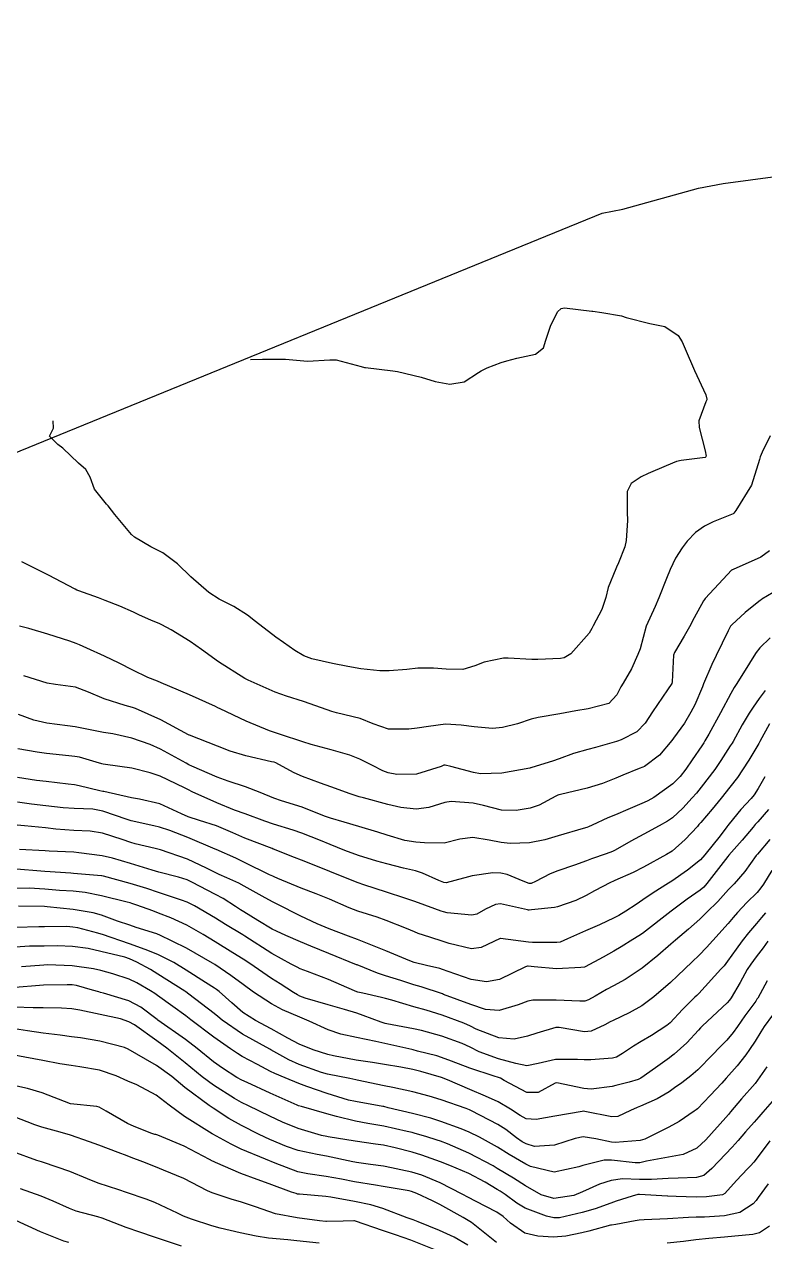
# Model space of a CAD drawing. Header units: metres. Extents: x 307586 to 320046, y 7427249 to 7434250.
# Drawn here: x 310680.1 to 310732.1, y 7432846.5 to 7432932 of the extents above; entities that cross this region are included whole.
import ezdxf

# ---------------------------------------------------------------- set-up
doc = ezdxf.new("R2010")
doc.units = ezdxf.units.M
doc.header["$MEASUREMENT"] = 0
for name, color, linetype in [('Area', 45, 'Continuous'), ('Curvas de Nivel 1m', 11, 'Continuous'), ('Curvas de Nivel 5m', 15, 'Continuous')]:
    doc.layers.add(name, color=color, linetype=linetype)

msp = doc.modelspace()

# ---------------------------------------------------------------- linework, layer by layer
at = {"layer": 'Area'}
msp.add_polyline3d([(310615.027, 7432891.124, 758.716), (310620.851, 7432892.011, 762.702), (310623.611, 7432892.41, 749.574), (310624.72, 7432892.422, 757.012), (310631.653, 7432894.158, 751.97), (310647.906, 7432896.894, 762.782), (310654.618, 7432897.792, 769.393), (310658.214, 7432898.176, 764.782), (310663.697, 7432899.391, 765.361), (310678.149, 7432901.364, 766.468), (310720.698, 7432918.737, 766.917), (310722.156, 7432919.01, 766.909), (310727.455, 7432920.489, 766.589), (310729.186, 7432920.8, 771.752), (310734.949, 7432921.579, 771.852), (310743.76, 7432922.962, 765.834), (310749.975, 7432923.299, 771.635), (310753.399, 7432923.642, 763.393), (310765.082, 7432925.493, 760.431), (310773.074, 7432927.232, 767.071), (310780.336, 7432928.219, 766.554), (310792.403, 7432929.229, 750.654), (310812.192, 7432931.98, 739.622)], dxfattribs=at)
at = {"layer": 'Curvas de Nivel 1m', "flags": 128}
for points, elevation in [([(310696.013, 7432908.46), (310696.856, 7432908.469), (310698.467, 7432908.483), (310700.016, 7432908.347), (310701.582, 7432908.429), (310702.017, 7432908.42), (310703.775, 7432907.972), (310704.012, 7432907.902), (310704.096, 7432907.885), (310706.009, 7432907.659), (310706.342, 7432907.602), (310708.002, 7432907.209), (310708.987, 7432906.916), (310709.995, 7432906.712), (310711.001, 7432906.877), (310712.008, 7432907.532), (310712.212, 7432907.666), (310712.633, 7432907.864), (310713.621, 7432908.25), (310714.018, 7432908.371), (310714.722, 7432908.541), (310716.023, 7432908.832), (310716.574, 7432909.268), (310716.754, 7432909.813), (310717.065, 7432910.787), (310717.565, 7432911.805), (310717.822, 7432912.036), (310718.057, 7432912.078), (310719.972, 7432911.853), (310720.054, 7432911.843), (310720.677, 7432911.764), (310722.051, 7432911.514), (310722.383, 7432911.413), (310724.045, 7432910.986), (310725.105, 7432910.776), (310726.037, 7432910.136), (310726.315, 7432909.697), (310726.521, 7432909.202), (310727.178, 7432907.688), (310727.987, 7432905.964), (310728.058, 7432905.679), (310728.043, 7432905.618), (310727.981, 7432905.489), (310727.497, 7432904.156), (310727.515, 7432903.684), (310727.938, 7432902.041), (310728.002, 7432901.679), (310727.989, 7432901.623), (310727.932, 7432901.577), (310726.252, 7432901.374), (310725.929, 7432901.291), (310725.203, 7432900.989), (310723.92, 7432900.456), (310723.438, 7432900.215), (310722.736, 7432899.742), (310722.455, 7432899.197), (310722.455, 7432897.744), (310722.478, 7432897.15), (310722.395, 7432895.745), (310722.292, 7432895.313), (310721.847, 7432894.182), (310721.719, 7432893.877), (310721.668, 7432893.752), (310721.134, 7432892.446), (310720.949, 7432891.759), (310720.67, 7432890.895), (310720.072, 7432889.767), (310719.976, 7432889.583), (310719.788, 7432889.234), (310718.491, 7432887.789), (310718.043, 7432887.522), (310717.768, 7432887.465), (310716.194, 7432887.388), (310715.766, 7432887.391), (310714.112, 7432887.501), (310713.767, 7432887.489), (310712.421, 7432887.205), (310711.759, 7432886.949), (310710.929, 7432886.705), (310709.755, 7432886.708), (310708.861, 7432886.799), (310707.756, 7432886.778), (310706.986, 7432886.696), (310705.753, 7432886.597), (310705.101, 7432886.602), (310703.754, 7432886.74), (310702.84, 7432886.896), (310701.76, 7432887.109), (310700.328, 7432887.441), (310699.767, 7432887.643), (310699.115, 7432888.02), (310698.333, 7432888.587), (310697.782, 7432888.972), (310696.351, 7432890.054), (310695.797, 7432890.501), (310694.841, 7432891.112), (310693.808, 7432891.631), (310693.081, 7432892.097), (310691.829, 7432893.189), (310690.881, 7432894.12), (310689.85, 7432894.882), (310689.006, 7432895.295), (310687.861, 7432895.982), (310687.667, 7432896.162), (310686.493, 7432897.565), (310686.015, 7432898.179), (310685.894, 7432898.309), (310685.062, 7432899.351), (310684.755, 7432900.197), (310684.453, 7432900.736), (310683.923, 7432901.184), (310682.841, 7432902.221), (310682.484, 7432902.497), (310681.897, 7432903.072), (310682.169, 7432903.631), (310682.163, 7432904.14)], 767), ([(310732.497, 7432903.086), (310731.946, 7432901.955), (310731.806, 7432901.632), (310731.75, 7432901.443), (310731.197, 7432899.641), (310730.097, 7432897.859), (310729.941, 7432897.659), (310729.918, 7432897.634), (310729.892, 7432897.619), (310728.507, 7432897.05), (310727.879, 7432896.746), (310727.249, 7432896.31), (310726.679, 7432895.692), (310726.311, 7432895.243), (310725.851, 7432894.52), (310725.471, 7432893.706), (310725.219, 7432893.091), (310724.674, 7432891.717), (310724.421, 7432891.114), (310723.793, 7432889.73), (310723.36, 7432888.152), (310723.211, 7432887.736), (310722.754, 7432886.744), (310722.174, 7432885.746), (310722.013, 7432885.474), (310721.735, 7432884.91), (310721.169, 7432884.315), (310719.725, 7432883.931), (310718.852, 7432883.783), (310717.721, 7432883.589), (310716.207, 7432883.326), (310715.717, 7432883.197), (310714.767, 7432882.888), (310713.711, 7432882.62), (310713.004, 7432882.563), (310711.711, 7432882.67), (310710.797, 7432882.794), (310709.713, 7432882.849), (310708.504, 7432882.701), (310707.709, 7432882.571), (310707.136, 7432882.498), (310705.709, 7432882.516), (310704.633, 7432882.877), (310703.716, 7432883.247), (310702.059, 7432883.647), (310701.719, 7432883.745), (310701, 7432883.997), (310699.727, 7432884.448), (310698.532, 7432884.829), (310697.734, 7432885.111), (310695.851, 7432885.95), (310695.742, 7432886), (310695.701, 7432886.019), (310695.611, 7432886.062), (310693.76, 7432887.233), (310692.571, 7432888.102), (310691.778, 7432888.651), (310690.44, 7432889.47), (310689.79, 7432889.839), (310689.59, 7432889.932), (310689.062, 7432890.141), (310688.172, 7432890.53), (310687.799, 7432890.72), (310686.838, 7432891.134), (310685.806, 7432891.533), (310685.336, 7432891.715), (310683.964, 7432892.208), (310683.814, 7432892.272), (310683.689, 7432892.337), (310681.829, 7432893.322), (310679.959, 7432894.249)], 766), ([(310733.115, 7432892.332), (310731.922, 7432891.629), (310731.86, 7432891.592), (310731.822, 7432891.561), (310730.75, 7432890.699), (310729.796, 7432889.832), (310729.709, 7432889.736), (310729.661, 7432889.652), (310729.55, 7432889.413), (310728.706, 7432887.666), (310728.398, 7432887.036), (310727.828, 7432885.679), (310727.741, 7432885.467), (310727.198, 7432884.216), (310726.939, 7432883.688), (310726.471, 7432882.936), (310725.705, 7432881.864), (310725.586, 7432881.702), (310724.722, 7432880.68), (310723.675, 7432879.892), (310723.566, 7432879.839), (310723.289, 7432879.734), (310722.146, 7432879.268), (310721.666, 7432879.062), (310720.728, 7432878.694), (310719.659, 7432878.369), (310717.782, 7432877.926), (310717.654, 7432877.898), (310717.585, 7432877.87), (310717.451, 7432877.802), (310716.289, 7432877.168), (310715.64, 7432876.956), (310714.665, 7432876.807), (310713.638, 7432876.83), (310712.364, 7432877.141), (310711.644, 7432877.305), (310710.104, 7432877.427), (310709.645, 7432877.356), (310708.542, 7432877.004), (310707.637, 7432876.879), (310706.565, 7432877.005), (310705.642, 7432877.22), (310703.936, 7432877.678), (310703.65, 7432877.767), (310703.004, 7432877.976), (310701.658, 7432878.456), (310700.937, 7432878.72), (310699.665, 7432879.184), (310699.085, 7432879.437), (310697.991, 7432880.035), (310697.78, 7432880.144), (310697.674, 7432880.18), (310697.493, 7432880.223), (310695.679, 7432880.63), (310694.579, 7432880.973), (310693.685, 7432881.319), (310691.727, 7432882.075), (310691.693, 7432882.09), (310691.655, 7432882.11), (310689.709, 7432883.17), (310687.927, 7432883.95), (310687.721, 7432884.016), (310687.201, 7432884.165), (310685.727, 7432884.636), (310684.641, 7432885.105), (310683.735, 7432885.457), (310682.322, 7432885.64), (310681.738, 7432885.735), (310680.106, 7432886.246)], 764), ([(310732.497, 7432888.911), (310731.779, 7432888.219), (310731.517, 7432887.891), (310731.344, 7432887.634), (310730.749, 7432886.649), (310730.113, 7432885.646), (310729.968, 7432885.421), (310729.737, 7432885.018), (310729.014, 7432883.661), (310728.187, 7432882.152), (310727.916, 7432881.677), (310727.836, 7432881.543), (310727.698, 7432881.326), (310727.027, 7432880.342), (310726.571, 7432879.691), (310726.175, 7432879.188), (310725.663, 7432878.679), (310724.331, 7432877.72), (310723.903, 7432877.472), (310723.647, 7432877.347), (310722.514, 7432876.867), (310721.634, 7432876.499), (310721.108, 7432876.278), (310719.99, 7432875.766), (310719.74, 7432875.65), (310719.621, 7432875.607), (310719.373, 7432875.527), (310717.615, 7432875.022), (310716.677, 7432874.745), (310715.61, 7432874.518), (310714.24, 7432874.472), (310713.61, 7432874.54), (310712.757, 7432874.713), (310711.613, 7432874.897), (310710.707, 7432874.784), (310709.609, 7432874.507), (310708.233, 7432874.534), (310707.609, 7432874.565), (310706.854, 7432874.685), (310705.614, 7432875.07), (310704.944, 7432875.278), (310703.62, 7432875.677), (310702.584, 7432875.98), (310701.627, 7432876.259), (310701.213, 7432876.41), (310699.638, 7432877.022), (310698.194, 7432877.483), (310697.647, 7432877.658), (310696.696, 7432878.05), (310695.657, 7432878.469), (310694.441, 7432878.859), (310693.663, 7432879.127), (310691.881, 7432879.898), (310691.672, 7432880.006), (310691.483, 7432880.112), (310689.683, 7432881.092), (310688.967, 7432881.422), (310687.69, 7432881.869), (310686.334, 7432882.174), (310685.694, 7432882.278), (310685.576, 7432882.3), (310683.7, 7432882.675), (310683.171, 7432882.745), (310681.703, 7432882.923), (310680.809, 7432883.136), (310679.712, 7432883.531)], 763), ([(310732.137, 7432885.227), (310731.733, 7432884.659), (310731.305, 7432884.056), (310731.032, 7432883.637), (310730.541, 7432882.815), (310729.889, 7432881.648), (310729.82, 7432881.53), (310729.698, 7432881.337), (310729.037, 7432880.305), (310728.612, 7432879.666), (310727.66, 7432878.434), (310727.315, 7432878.025), (310727.029, 7432877.686), (310726.374, 7432876.961), (310725.632, 7432876.273), (310725.291, 7432876.042), (310724.705, 7432875.714), (310723.617, 7432875.126), (310722.707, 7432874.644), (310721.606, 7432874.012), (310721.43, 7432873.927), (310720.978, 7432873.756), (310719.963, 7432873.402), (310719.598, 7432873.267), (310718.771, 7432872.959), (310717.591, 7432872.56), (310717.049, 7432872.345), (310716.017, 7432871.816), (310715.718, 7432871.681), (310715.581, 7432871.68), (310715.146, 7432871.827), (310714.041, 7432872.297), (310713.588, 7432872.399), (310713.028, 7432872.416), (310711.586, 7432872.221), (310711.307, 7432872.151), (310710.359, 7432871.882), (310709.738, 7432871.73), (310709.581, 7432871.746), (310709.226, 7432871.895), (310708.08, 7432872.405), (310707.589, 7432872.557), (310706.762, 7432872.758), (310705.594, 7432873.053), (310704.889, 7432873.244), (310703.599, 7432873.628), (310702.638, 7432873.98), (310701.607, 7432874.406), (310700.924, 7432874.683), (310699.615, 7432875.204), (310699.012, 7432875.414), (310697.621, 7432875.837), (310697.014, 7432876.046), (310695.63, 7432876.56), (310694.876, 7432876.83), (310693.642, 7432877.329), (310691.906, 7432878.107), (310691.654, 7432878.236), (310691.387, 7432878.381), (310689.664, 7432879.202), (310688.97, 7432879.444), (310687.669, 7432879.765), (310685.831, 7432880.019), (310685.672, 7432880.045), (310685.565, 7432880.075), (310685.17, 7432880.188), (310684.006, 7432880.535), (310683.677, 7432880.596), (310683.257, 7432880.634), (310681.679, 7432880.795), (310681.026, 7432880.89), (310679.682, 7432881.13)], 762), ([(310732.458, 7432882.88), (310731.765, 7432881.629), (310731.745, 7432881.587), (310731.701, 7432881.51), (310730.988, 7432880.332), (310730.557, 7432879.641), (310730.197, 7432879.116), (310729.661, 7432878.427), (310729.048, 7432877.659), (310728.421, 7432876.889), (310727.627, 7432875.949), (310727.498, 7432875.808), (310727.386, 7432875.682), (310726.54, 7432874.764), (310725.605, 7432873.95), (310725.227, 7432873.706), (310723.594, 7432872.813), (310722.879, 7432872.449), (310721.584, 7432871.876), (310721.491, 7432871.843), (310721.291, 7432871.753), (310720.171, 7432871.167), (310719.569, 7432870.828), (310718.854, 7432870.49), (310717.557, 7432870.039), (310717.362, 7432869.996), (310715.749, 7432869.818), (310715.573, 7432869.799), (310715.553, 7432869.798), (310715.534, 7432869.802), (310715.455, 7432869.821), (310713.559, 7432870.236), (310713.207, 7432870.205), (310712.522, 7432869.86), (310711.895, 7432869.521), (310711.549, 7432869.443), (310709.817, 7432869.62), (310709.551, 7432869.683), (310709.395, 7432869.736), (310708.964, 7432869.899), (310707.56, 7432870.413), (310706.847, 7432870.644), (310705.57, 7432871.057), (310703.962, 7432871.58), (310703.579, 7432871.71), (310702.906, 7432871.977), (310701.588, 7432872.52), (310700.726, 7432872.864), (310699.596, 7432873.308), (310699.089, 7432873.509), (310697.754, 7432874.038), (310697.643, 7432874.079), (310697.603, 7432874.092), (310697.524, 7432874.12), (310695.611, 7432874.864), (310694.774, 7432875.232), (310693.619, 7432875.724), (310692.428, 7432876.102), (310691.627, 7432876.36), (310691.171, 7432876.573), (310689.64, 7432877.259), (310688.21, 7432877.586), (310687.646, 7432877.688), (310685.709, 7432878.123), (310685.652, 7432878.136), (310685.428, 7432878.183), (310683.976, 7432878.525), (310683.657, 7432878.592), (310683.219, 7432878.653), (310681.659, 7432878.825), (310680.985, 7432878.911), (310679.661, 7432879.108)], 761), ([(310732.386, 7432876.878), (310731.628, 7432875.998), (310731.452, 7432875.805), (310731.305, 7432875.633), (310730.537, 7432874.718), (310729.603, 7432873.672), (310729.587, 7432873.65), (310729.526, 7432873.575), (310728.054, 7432871.673), (310727.835, 7432871.42), (310727.576, 7432871.208), (310726.676, 7432870.58), (310725.553, 7432869.72), (310723.537, 7432868.164), (310723.277, 7432867.991), (310722.851, 7432867.737), (310722.039, 7432867.232), (310721.521, 7432866.924), (310720.761, 7432866.511), (310719.504, 7432865.821), (310719.464, 7432865.81), (310719.205, 7432865.774), (310717.502, 7432865.692), (310715.919, 7432865.816), (310715.504, 7432865.872), (310715.455, 7432865.869), (310715.325, 7432865.823), (310713.494, 7432864.94), (310712.591, 7432864.76), (310711.494, 7432864.944), (310709.892, 7432865.493), (310709.5, 7432865.644), (310709.311, 7432865.703), (310708.358, 7432865.907), (310707.506, 7432866.126), (310707.187, 7432866.244), (310705.518, 7432866.957), (310703.882, 7432867.611), (310703.53, 7432867.743), (310702.886, 7432867.976), (310701.538, 7432868.492), (310700.691, 7432868.849), (310699.547, 7432869.383), (310699.122, 7432869.589), (310698.256, 7432870.029), (310697.558, 7432870.391), (310696.835, 7432870.776), (310695.574, 7432871.483), (310695.196, 7432871.685), (310694.349, 7432872.078), (310693.806, 7432872.316), (310693.578, 7432872.423), (310692.922, 7432872.758), (310691.592, 7432873.375), (310689.686, 7432874.045), (310689.602, 7432874.063), (310689.325, 7432874.134), (310687.912, 7432874.462), (310687.607, 7432874.551), (310687.009, 7432874.766), (310685.613, 7432875.214), (310684.765, 7432875.343), (310683.615, 7432875.403), (310682.34, 7432875.498), (310681.616, 7432875.569), (310680.153, 7432875.709), (310679.618, 7432875.762)], 759), ([(310732.466, 7432874.77), (310731.604, 7432873.742), (310731.552, 7432873.682), (310731.514, 7432873.631), (310730.715, 7432872.515), (310729.961, 7432871.646), (310729.772, 7432871.456), (310729.577, 7432871.241), (310728.819, 7432870.406), (310728.058, 7432869.672), (310727.548, 7432869.18), (310726.768, 7432868.461), (310725.853, 7432867.697), (310725.681, 7432867.548), (310725.529, 7432867.41), (310724.614, 7432866.616), (310723.503, 7432865.73), (310722.308, 7432864.929), (310721.49, 7432864.486), (310721.008, 7432864.235), (310720.201, 7432863.763), (310719.747, 7432863.501), (310719.479, 7432863.416), (310719.123, 7432863.419), (310717.48, 7432863.482), (310715.824, 7432863.472), (310715.479, 7432863.419), (310714.807, 7432863.161), (310713.472, 7432862.753), (310712.511, 7432862.822), (310711.476, 7432863.181), (310709.568, 7432863.889), (310709.483, 7432863.923), (310707.992, 7432864.417), (310707.489, 7432864.568), (310706.561, 7432864.86), (310705.495, 7432865.189), (310704.923, 7432865.374), (310703.503, 7432865.952), (310703.455, 7432865.97), (310701.514, 7432866.752), (310700.249, 7432867.276), (310699.526, 7432867.578), (310698.482, 7432868.026), (310697.825, 7432868.325), (310697.537, 7432868.472), (310696.523, 7432869.07), (310695.549, 7432869.675), (310695.313, 7432869.826), (310694.946, 7432870.069), (310694.094, 7432870.615), (310693.561, 7432870.902), (310691.898, 7432871.778), (310691.571, 7432871.925), (310690.948, 7432872.116), (310689.578, 7432872.477), (310689.108, 7432872.609), (310687.587, 7432873.076), (310686.315, 7432873.45), (310685.594, 7432873.608), (310683.969, 7432873.832), (310683.598, 7432873.864), (310681.873, 7432873.953), (310681.599, 7432873.965), (310679.792, 7432874.056)], 758), ([(310732.626, 7432872.586), (310732.029, 7432871.626), (310731.848, 7432871.358), (310731.574, 7432871.038), (310730.869, 7432870.331), (310730.201, 7432869.644), (310729.899, 7432869.297), (310729.545, 7432868.869), (310728.482, 7432867.666), (310728.026, 7432867.172), (310727.517, 7432866.634), (310727.029, 7432866.166), (310726.508, 7432865.69), (310725.993, 7432865.2), (310725.493, 7432864.715), (310724.335, 7432863.717), (310723.477, 7432863.095), (310722.607, 7432862.603), (310721.466, 7432862.058), (310721.259, 7432861.958), (310720.878, 7432861.756), (310719.918, 7432861.303), (310719.455, 7432861.265), (310717.694, 7432861.562), (310717.459, 7432861.557), (310716.108, 7432861.159), (310715.45, 7432860.948), (310714.53, 7432860.75), (310713.448, 7432860.842), (310711.866, 7432861.456), (310711.46, 7432861.66), (310710.994, 7432861.875), (310709.468, 7432862.437), (310708.337, 7432862.772), (310707.474, 7432863.017), (310705.937, 7432863.477), (310705.48, 7432863.603), (310705.21, 7432863.674), (310703.9, 7432863.964), (310703.553, 7432864.038), (310703.484, 7432864.067), (310703.32, 7432864.136), (310701.492, 7432864.938), (310700.008, 7432865.494), (310699.5, 7432865.686), (310699.283, 7432865.796), (310698.867, 7432866.02), (310697.514, 7432866.77), (310695.623, 7432867.968), (310695.532, 7432868.025), (310695.477, 7432868.061), (310694.257, 7432868.796), (310693.544, 7432869.233), (310692.077, 7432870.105), (310691.555, 7432870.362), (310691.164, 7432870.507), (310689.562, 7432871.044), (310688.738, 7432871.316), (310687.568, 7432871.671), (310685.688, 7432872.179), (310685.573, 7432872.206), (310685.541, 7432872.213), (310683.576, 7432872.386), (310683.389, 7432872.399), (310681.577, 7432872.506), (310681.283, 7432872.527), (310679.579, 7432872.677)], 757), ([(310732.17, 7432869.624), (310731.896, 7432869.28), (310731.545, 7432868.867), (310730.97, 7432868.204), (310730.531, 7432867.64), (310730.114, 7432867.054), (310729.511, 7432866.215), (310729.257, 7432865.903), (310729.032, 7432865.657), (310727.486, 7432863.961), (310727.349, 7432863.817), (310727.212, 7432863.683), (310726.348, 7432862.817), (310725.465, 7432861.895), (310725.238, 7432861.703), (310724.169, 7432861.002), (310723.446, 7432860.573), (310722.912, 7432860.264), (310722.136, 7432859.743), (310721.699, 7432859.478), (310721.429, 7432859.404), (310719.903, 7432859.291), (310719.428, 7432859.287), (310718.972, 7432859.321), (310717.428, 7432859.313), (310716.211, 7432859.027), (310715.424, 7432858.884), (310714.639, 7432859.046), (310713.428, 7432859.364), (310712.073, 7432859.864), (310711.438, 7432860.183), (310710.876, 7432860.441), (310709.449, 7432860.949), (310708.012, 7432861.354), (310707.456, 7432861.478), (310705.583, 7432861.817), (310705.461, 7432861.843), (310705.177, 7432861.944), (310703.921, 7432862.417), (310703.469, 7432862.567), (310702.617, 7432862.833), (310701.475, 7432863.156), (310699.851, 7432863.635), (310699.481, 7432863.772), (310699.318, 7432863.849), (310699.031, 7432864.017), (310698.089, 7432864.631), (310697.493, 7432865.015), (310695.964, 7432866.055), (310695.507, 7432866.364), (310694.778, 7432866.807), (310693.525, 7432867.573), (310692.677, 7432868.099), (310691.539, 7432868.743), (310690.407, 7432869.259), (310689.548, 7432869.601), (310689.156, 7432869.743), (310688.02, 7432870.153), (310687.669, 7432870.274), (310687.554, 7432870.308), (310687.354, 7432870.363), (310685.559, 7432870.814), (310684.402, 7432871.038), (310683.562, 7432871.124), (310682.592, 7432871.19), (310681.563, 7432871.264), (310680.468, 7432871.337), (310679.564, 7432871.317)], 756), ([(310732.283, 7432864.834), (310731.627, 7432863.629), (310731.569, 7432863.542), (310731.481, 7432863.417), (310730.726, 7432862.382), (310730.195, 7432861.643), (310729.891, 7432861.211), (310729.448, 7432860.675), (310728.946, 7432860.152), (310728.473, 7432859.664), (310727.422, 7432858.586), (310726.939, 7432858.164), (310726.302, 7432857.691), (310725.778, 7432857.325), (310725.403, 7432857.058), (310724.561, 7432856.547), (310723.388, 7432856.045), (310723.158, 7432855.961), (310722.684, 7432855.737), (310721.795, 7432855.329), (310721.378, 7432855.293), (310719.474, 7432855.677), (310719.382, 7432855.684), (310719.287, 7432855.676), (310717.378, 7432855.347), (310716.078, 7432855.111), (310715.376, 7432855.161), (310714.938, 7432855.386), (310714.276, 7432855.837), (310713.39, 7432856.35), (310712.513, 7432856.742), (310711.403, 7432857.206), (310709.843, 7432857.886), (310709.415, 7432858.05), (310707.98, 7432858.473), (310707.42, 7432858.61), (310706.575, 7432858.775), (310705.423, 7432858.97), (310704.575, 7432859.103), (310703.426, 7432859.283), (310701.835, 7432859.58), (310701.43, 7432859.674), (310700.419, 7432860), (310699.439, 7432860.404), (310698.641, 7432860.826), (310697.455, 7432861.48), (310696.356, 7432862.051), (310695.469, 7432862.628), (310694.706, 7432863.302), (310693.82, 7432864.085), (310693.632, 7432864.235), (310693.485, 7432864.335), (310692.861, 7432864.724), (310691.498, 7432865.587), (310690.621, 7432866.119), (310689.511, 7432866.687), (310688.617, 7432867.043), (310687.522, 7432867.443), (310685.614, 7432868.097), (310685.532, 7432868.119), (310685.283, 7432868.184), (310683.883, 7432868.552), (310683.537, 7432868.618), (310683.104, 7432868.647), (310681.537, 7432868.627), (310681.145, 7432868.626), (310679.536, 7432868.595)], 754), ([(310732.65, 7432862.44), (310732.071, 7432861.624), (310731.832, 7432861.251), (310731.448, 7432860.615), (310731.057, 7432860.015), (310730.784, 7432859.636), (310730.184, 7432858.884), (310729.416, 7432857.997), (310729.093, 7432857.655), (310728.28, 7432856.787), (310727.386, 7432855.855), (310727.291, 7432855.775), (310727.158, 7432855.682), (310726.099, 7432854.969), (310725.372, 7432854.561), (310723.704, 7432853.725), (310723.362, 7432853.633), (310721.61, 7432853.497), (310721.361, 7432853.519), (310720.247, 7432853.761), (310719.364, 7432853.882), (310718.799, 7432853.778), (310717.358, 7432853.294), (310715.955, 7432853.216), (310715.359, 7432853.388), (310715.078, 7432853.542), (310714.68, 7432853.83), (310713.933, 7432854.406), (310713.372, 7432854.766), (310711.538, 7432855.712), (310711.382, 7432855.782), (310711.147, 7432855.872), (310709.392, 7432856.477), (310708.546, 7432856.753), (310707.4, 7432857.049), (310705.996, 7432857.342), (310705.406, 7432857.467), (310703.506, 7432857.874), (310703.412, 7432857.895), (310702.991, 7432857.974), (310701.416, 7432858.287), (310701.007, 7432858.404), (310699.423, 7432858.971), (310698.694, 7432859.29), (310697.433, 7432860.006), (310697.374, 7432860.041), (310695.448, 7432861.094), (310694.017, 7432862.082), (310693.716, 7432862.336), (310693.468, 7432862.551), (310691.681, 7432863.908), (310691.482, 7432864.058), (310691.407, 7432864.111), (310689.495, 7432865.32), (310688.986, 7432865.626), (310688.03, 7432866.152), (310687.506, 7432866.387), (310687.177, 7432866.494), (310685.514, 7432866.903), (310684.604, 7432867.107), (310683.519, 7432867.258), (310682.453, 7432867.286), (310681.519, 7432867.28), (310680.49, 7432867.269), (310679.517, 7432867.205)], 753), ([(310732.253, 7432858.794), (310731.433, 7432857.63), (310730.489, 7432856.546), (310729.719, 7432855.647), (310729.563, 7432855.466), (310729.379, 7432855.259), (310727.987, 7432853.671), (310727.357, 7432853.097), (310726.381, 7432852.661), (310725.351, 7432852.474), (310723.805, 7432852.181), (310723.346, 7432852.076), (310723.023, 7432852.056), (310721.348, 7432852.246), (310720.848, 7432852.255), (310719.344, 7432851.88), (310719.069, 7432851.774), (310717.337, 7432851.41), (310715.669, 7432851.817), (310715.345, 7432851.981), (310714.172, 7432852.658), (310713.356, 7432853.164), (310712.097, 7432853.863), (310711.366, 7432854.214), (310710.8, 7432854.444), (310709.374, 7432854.977), (310708.673, 7432855.197), (310707.379, 7432855.517), (310705.668, 7432855.937), (310705.384, 7432856.011), (310705.297, 7432856.028), (310703.389, 7432856.36), (310702.893, 7432856.472), (310701.397, 7432856.934), (310699.977, 7432857.431), (310699.407, 7432857.645), (310698.443, 7432858.025), (310697.709, 7432858.329), (310697.417, 7432858.474), (310696.5, 7432858.971), (310695.428, 7432859.538), (310695.098, 7432859.734), (310694.61, 7432860.072), (310693.445, 7432860.897), (310691.82, 7432862.106), (310691.466, 7432862.374), (310690.557, 7432863.034), (310689.48, 7432863.814), (310689.294, 7432863.946), (310688.982, 7432864.138), (310688.028, 7432864.692), (310687.491, 7432864.949), (310686.342, 7432865.324), (310685.497, 7432865.558), (310684.987, 7432865.677), (310683.5, 7432865.888), (310681.775, 7432865.952), (310681.5, 7432865.94), (310679.923, 7432865.822)], 752), ([(310732.634, 7432856.378), (310731.989, 7432855.624), (310731.704, 7432855.303), (310731.376, 7432854.925), (310730.769, 7432854.236), (310730.254, 7432853.641), (310729.83, 7432853.174), (310729.353, 7432852.685), (310728.41, 7432851.664), (310727.838, 7432851.17), (310727.333, 7432851.026), (310726.042, 7432850.983), (310725.332, 7432850.956), (310724.157, 7432850.891), (310723.331, 7432850.906), (310722.141, 7432850.932), (310721.329, 7432850.817), (310720.525, 7432850.558), (310719.317, 7432850.026), (310718.71, 7432849.779), (310717.311, 7432849.569), (310716.415, 7432849.809), (310715.322, 7432850.452), (310714.476, 7432850.979), (310713.34, 7432851.675), (310713.039, 7432851.853), (310711.352, 7432852.752), (310709.846, 7432853.397), (310709.36, 7432853.575), (310709.121, 7432853.654), (310708.325, 7432853.906), (310707.577, 7432854.128), (310707.366, 7432854.188), (310707.019, 7432854.27), (310705.37, 7432854.644), (310704.238, 7432854.824), (310703.373, 7432854.98), (310702.043, 7432855.316), (310701.378, 7432855.497), (310699.594, 7432856.008), (310699.384, 7432856.077), (310699.279, 7432856.117), (310697.397, 7432856.957), (310695.768, 7432857.696), (310695.41, 7432857.87), (310695.059, 7432858.065), (310694.044, 7432858.706), (310693.424, 7432859.158), (310692.257, 7432860.102), (310691.442, 7432860.723), (310689.503, 7432862.089), (310689.463, 7432862.116), (310689.446, 7432862.13), (310688.31, 7432862.986), (310687.476, 7432863.428), (310685.678, 7432863.981), (310685.481, 7432864.025), (310685.356, 7432864.057), (310684.91, 7432864.189), (310683.785, 7432864.505), (310683.486, 7432864.557), (310683.133, 7432864.567), (310681.486, 7432864.534), (310681.201, 7432864.518), (310679.484, 7432864.379)], 751), ([(310732.35, 7432850.598), (310731.664, 7432849.626), (310731.522, 7432849.417), (310731.308, 7432849.176), (310730.373, 7432848.568), (310729.3, 7432848.341), (310727.889, 7432848.261), (310727.299, 7432848.243), (310726.759, 7432848.225), (310725.297, 7432848.141), (310723.64, 7432848.069), (310723.296, 7432848.049), (310723.023, 7432848.005), (310721.655, 7432847.746), (310721.346, 7432847.695), (310721.292, 7432847.68), (310719.775, 7432847.276), (310719.284, 7432847.159), (310718.145, 7432846.922), (310717.279, 7432846.854), (310716.182, 7432846.908), (310715.282, 7432847.121), (310714.273, 7432847.835), (310713.747, 7432848.293), (310713.3, 7432848.593), (310711.809, 7432849.364), (310711.311, 7432849.63), (310710.877, 7432849.874), (310709.325, 7432850.673), (310708.052, 7432851.189), (310707.335, 7432851.399), (310705.476, 7432851.804), (310705.341, 7432851.823), (310704.426, 7432851.954), (310703.461, 7432852.085), (310703.344, 7432852.104), (310703.185, 7432852.132), (310701.348, 7432852.529), (310700.688, 7432852.659), (310699.352, 7432852.94), (310698.54, 7432853.207), (310697.36, 7432853.707), (310696.626, 7432854.047), (310695.369, 7432854.685), (310694.482, 7432855.181), (310693.381, 7432855.908), (310693.119, 7432856.093), (310691.402, 7432857.357), (310690.495, 7432858.119), (310689.421, 7432858.899), (310688.627, 7432859.344), (310687.432, 7432860.034), (310687.155, 7432860.163), (310685.439, 7432860.608), (310684.078, 7432860.836), (310683.44, 7432860.92), (310682.643, 7432861.016), (310681.442, 7432861.168), (310680.345, 7432861.34), (310679.445, 7432861.481)], 749), ([(310713.272, 7432846.466), (310711.533, 7432847.868), (310711.294, 7432848.028), (310710.945, 7432848.225), (310709.305, 7432849.134), (310708.801, 7432849.39), (310707.679, 7432849.915), (310707.315, 7432850.048), (310707.147, 7432850.09), (310705.32, 7432850.4), (310704.783, 7432850.486), (310703.324, 7432850.725), (310702.396, 7432850.91), (310701.33, 7432851.111), (310700.043, 7432851.293), (310699.334, 7432851.443), (310697.75, 7432852.034), (310697.46, 7432852.154), (310697.345, 7432852.208), (310697.057, 7432852.332), (310695.353, 7432853.034), (310694.65, 7432853.365), (310693.363, 7432854.072), (310693.33, 7432854.09), (310691.375, 7432855.324), (310690.302, 7432856.121), (310689.393, 7432856.806), (310688.022, 7432857.532), (310687.408, 7432857.801), (310686.569, 7432858.168), (310685.417, 7432858.559), (310684.034, 7432858.815), (310683.42, 7432858.886), (310682.631, 7432859.008), (310681.423, 7432859.237), (310680.174, 7432859.494), (310679.427, 7432859.625)], 748), ([(310711.269, 7432846.295), (310710.318, 7432846.839), (310709.284, 7432847.318), (310707.778, 7432847.913), (310707.431, 7432848.054), (310707.295, 7432848.107), (310707.01, 7432848.209), (310705.302, 7432848.856), (310704.467, 7432849.115), (310703.307, 7432849.36), (310701.644, 7432849.652), (310701.31, 7432849.695), (310699.459, 7432849.861), (310699.312, 7432849.876), (310699.206, 7432849.905), (310698.893, 7432850.016), (310697.321, 7432850.599), (310696.476, 7432850.898), (310695.332, 7432851.326), (310693.545, 7432852.087), (310693.405, 7432852.151), (310693.344, 7432852.185), (310693.131, 7432852.306), (310691.354, 7432853.227), (310689.495, 7432853.996), (310689.362, 7432854.043), (310689.295, 7432854.063), (310689.075, 7432854.134), (310687.835, 7432854.62), (310687.37, 7432854.836), (310685.868, 7432855.685), (310685.381, 7432855.971), (310685.22, 7432856.022), (310683.383, 7432856.21), (310681.394, 7432856.987), (310680.35, 7432857.29), (310679.402, 7432857.5)], 747), ([(310709.137, 7432845.892), (310707.274, 7432846.632), (310706.199, 7432847.011), (310705.284, 7432847.315), (310703.378, 7432847.969), (310703.316, 7432847.993), (310703.293, 7432847.995), (310703.262, 7432848.001), (310702.518, 7432847.978), (310701.342, 7432847.939), (310701.292, 7432847.944), (310700.861, 7432847.994), (310699.295, 7432848.21), (310697.76, 7432848.496), (310697.299, 7432848.641), (310696.37, 7432848.981), (310695.305, 7432849.317), (310694.729, 7432849.491), (310693.312, 7432849.95), (310692.991, 7432850.093), (310691.326, 7432850.954), (310689.897, 7432851.562), (310689.338, 7432851.784), (310688.441, 7432852.144), (310687.632, 7432852.442), (310687.347, 7432852.547), (310686.718, 7432852.797), (310685.354, 7432853.309), (310684.71, 7432853.543), (310683.361, 7432854.009), (310682.64, 7432854.217), (310681.366, 7432854.558), (310680.864, 7432854.739), (310679.373, 7432855.307)], 746), ([(310691.165, 7432846.21), (310689.274, 7432846.843), (310688.232, 7432847.193), (310687.284, 7432847.534), (310685.595, 7432848.177), (310685.294, 7432848.276), (310683.775, 7432848.68), (310683.299, 7432848.855), (310682.145, 7432849.381), (310681.308, 7432849.728), (310679.851, 7432850.245)], 744), ([(310683.267, 7432846.462), (310682.905, 7432846.577), (310681.278, 7432847.229), (310679.527, 7432848.01)], 743), ([(310732.439, 7432847.619), (310731.751, 7432847.16), (310731.284, 7432847.024), (310730.019, 7432846.906), (310729.281, 7432846.852), (310728.182, 7432846.764), (310727.278, 7432846.661), (310726.413, 7432846.551), (310725.274, 7432846.421)], 748)]:
    msp.add_lwpolyline(points, dxfattribs=dict(at, elevation=elevation))
at = {"layer": 'Curvas de Nivel 5m', "flags": 128}
for points, elevation in [([(310732.452, 7432895.029), (310731.852, 7432894.569), (310729.906, 7432893.722), (310729.843, 7432893.698), (310729.818, 7432893.685), (310729.782, 7432893.661), (310729.198, 7432893.028), (310727.931, 7432891.678), (310727.885, 7432891.616), (310727.82, 7432891.511), (310727.164, 7432890.325), (310726.831, 7432889.69), (310726.455, 7432889.025), (310725.775, 7432887.886), (310725.721, 7432887.701), (310725.621, 7432885.826), (310725.582, 7432885.702), (310725.294, 7432885.262), (310724.247, 7432883.722), (310723.715, 7432882.916), (310723.132, 7432882.312), (310722.037, 7432881.747), (310721.79, 7432881.66), (310721.701, 7432881.63), (310720.242, 7432881.217), (310719.692, 7432881.068), (310718.68, 7432880.793), (310717.682, 7432880.432), (310717.225, 7432880.26), (310715.767, 7432879.819), (310715.694, 7432879.799), (310715.673, 7432879.791), (310715.632, 7432879.78), (310713.669, 7432879.411), (310712.158, 7432879.375), (310711.669, 7432879.467), (310710.067, 7432879.886), (310709.674, 7432879.983), (310709.589, 7432879.976), (310709.397, 7432879.894), (310707.667, 7432879.358), (310706.285, 7432879.315), (310705.668, 7432879.441), (310705.3, 7432879.576), (310704.573, 7432879.957), (310703.68, 7432880.41), (310702.976, 7432880.681), (310701.684, 7432881.056), (310700.265, 7432881.426), (310699.689, 7432881.614), (310699.396, 7432881.72), (310698.396, 7432882.029), (310697.696, 7432882.267), (310697.343, 7432882.399), (310695.708, 7432883.069), (310693.88, 7432883.928), (310693.722, 7432884.003), (310693.542, 7432884.092), (310691.731, 7432884.909), (310690.358, 7432885.503), (310689.739, 7432885.766), (310689.481, 7432885.874), (310688.807, 7432886.144), (310687.75, 7432886.659), (310686.795, 7432887.132), (310685.765, 7432887.637), (310684.528, 7432888.199), (310683.999, 7432888.43), (310683.776, 7432888.517), (310683.316, 7432888.676), (310681.782, 7432889.184), (310680.457, 7432889.572), (310679.788, 7432889.734)], 765), ([(310732.124, 7432879.17), (310731.66, 7432878.343), (310731.384, 7432877.904), (310731.156, 7432877.635), (310730.427, 7432876.857), (310729.626, 7432875.86), (310729.534, 7432875.742), (310729.462, 7432875.652), (310728.987, 7432875.03), (310727.921, 7432873.675), (310727.599, 7432873.333), (310726.683, 7432872.598), (310725.584, 7432871.848), (310725.355, 7432871.703), (310724.285, 7432871.007), (310723.565, 7432870.517), (310723.085, 7432870.209), (310722.357, 7432869.742), (310721.864, 7432869.433), (310721.548, 7432869.262), (310720.523, 7432868.781), (310719.539, 7432868.359), (310718.27, 7432867.789), (310717.761, 7432867.565), (310717.529, 7432867.526), (310715.816, 7432867.53), (310715.529, 7432867.556), (310713.559, 7432867.823), (310713.532, 7432867.82), (310712.205, 7432867.181), (310711.521, 7432867.092), (310709.961, 7432867.451), (310709.529, 7432867.597), (310708.61, 7432867.904), (310707.794, 7432868.174), (310707.536, 7432868.271), (310706.962, 7432868.503), (310705.544, 7432869.081), (310704.905, 7432869.308), (310703.551, 7432869.739), (310702.933, 7432869.976), (310701.562, 7432870.573), (310700.621, 7432870.945), (310699.573, 7432871.349), (310697.926, 7432872.035), (310697.679, 7432872.134), (310697.584, 7432872.177), (310697.344, 7432872.284), (310695.594, 7432873.155), (310694.972, 7432873.448), (310693.602, 7432874.058), (310693.533, 7432874.091), (310691.611, 7432874.895), (310690.346, 7432875.393), (310689.618, 7432875.635), (310689.213, 7432875.731), (310687.622, 7432876.077), (310687.345, 7432876.163), (310685.632, 7432876.753), (310684.937, 7432876.887), (310683.634, 7432876.935), (310682.863, 7432876.989), (310681.636, 7432877.133), (310680.628, 7432877.25), (310679.64, 7432877.372)], 760), ([(310732.328, 7432867.622), (310731.995, 7432867.156), (310731.516, 7432866.524), (310731.131, 7432866.012), (310730.894, 7432865.636), (310730.402, 7432864.733), (310729.756, 7432863.647), (310729.645, 7432863.485), (310729.479, 7432863.293), (310727.741, 7432861.676), (310727.6, 7432861.539), (310727.459, 7432861.386), (310726.635, 7432860.499), (310725.753, 7432859.697), (310725.578, 7432859.552), (310725.43, 7432859.443), (310724.45, 7432858.742), (310723.416, 7432858.018), (310723.223, 7432857.924), (310722.591, 7432857.738), (310721.668, 7432857.489), (310721.408, 7432857.422), (310719.936, 7432857.234), (310719.406, 7432857.286), (310717.528, 7432857.681), (310717.411, 7432857.66), (310716.204, 7432857.009), (310715.401, 7432857.003), (310713.822, 7432857.844), (310713.564, 7432857.997), (310713.415, 7432858.055), (310713.121, 7432858.148), (310711.421, 7432858.715), (310710.112, 7432859.197), (310709.429, 7432859.464), (310709.104, 7432859.569), (310707.745, 7432859.915), (310707.434, 7432859.992), (310707.34, 7432860.015), (310705.441, 7432860.446), (310704.805, 7432860.587), (310703.446, 7432860.853), (310702.343, 7432861.088), (310701.454, 7432861.391), (310700.134, 7432862.003), (310699.466, 7432862.295), (310698.248, 7432862.805), (310697.475, 7432863.221), (310696.211, 7432864.053), (310695.488, 7432864.576), (310694.638, 7432865.216), (310693.502, 7432865.987), (310693.336, 7432866.092), (310691.518, 7432867.122), (310689.588, 7432868.073), (310689.532, 7432868.098), (310689.431, 7432868.132), (310687.979, 7432868.595), (310687.539, 7432868.739), (310686.672, 7432869.039), (310685.546, 7432869.449), (310684.969, 7432869.61), (310683.549, 7432869.854), (310681.742, 7432870.038), (310681.551, 7432870.049), (310679.712, 7432870.087)], 755), ([(310732.479, 7432853.619), (310732, 7432852.98), (310731.348, 7432852.113), (310731.126, 7432851.851), (310730.913, 7432851.634), (310730.143, 7432850.83), (310729.317, 7432849.914), (310729.142, 7432849.826), (310728.021, 7432849.669), (310727.313, 7432849.644), (310725.899, 7432849.694), (310725.313, 7432849.722), (310725.287, 7432849.727), (310723.315, 7432849.849), (310723.202, 7432849.844), (310722.806, 7432849.735), (310721.691, 7432849.364), (310721.308, 7432849.233), (310720.219, 7432848.846), (310719.301, 7432848.585), (310717.715, 7432848.212), (310717.297, 7432848.196), (310716.79, 7432848.313), (310715.303, 7432848.877), (310714.717, 7432849.239), (310713.885, 7432849.841), (310713.537, 7432850.068), (310713.318, 7432850.205), (310712.482, 7432850.702), (310711.334, 7432851.309), (310710.015, 7432851.883), (310709.345, 7432852.135), (310708.036, 7432852.596), (310707.352, 7432852.808), (310706.159, 7432853.127), (310705.357, 7432853.302), (310704.794, 7432853.385), (310703.359, 7432853.576), (310701.462, 7432853.889), (310701.362, 7432853.905), (310701.006, 7432853.994), (310699.368, 7432854.478), (310698.263, 7432854.918), (310697.376, 7432855.336), (310695.875, 7432856.055), (310695.386, 7432856.297), (310694.884, 7432856.575), (310693.404, 7432857.509), (310692.611, 7432858.098), (310691.423, 7432859.087), (310690.135, 7432860.123), (310689.441, 7432860.64), (310687.868, 7432861.743), (310687.46, 7432861.974), (310686.884, 7432862.166), (310685.466, 7432862.487), (310684.039, 7432862.779), (310683.463, 7432862.88), (310682.75, 7432862.931), (310681.464, 7432862.943), (310680.746, 7432862.955), (310679.464, 7432862.995)], 750), ([(310700.826, 7432846.438), (310699.272, 7432846.593), (310698.643, 7432846.649), (310697.274, 7432846.775), (310696.417, 7432846.907), (310695.279, 7432847.144), (310693.885, 7432847.479), (310693.286, 7432847.647), (310691.873, 7432848.104), (310691.295, 7432848.328), (310690.889, 7432848.522), (310689.304, 7432849.275), (310688.691, 7432849.523), (310687.311, 7432849.994), (310686.774, 7432850.165), (310685.32, 7432850.648), (310684.562, 7432850.953), (310683.332, 7432851.451), (310681.485, 7432852.084), (310681.341, 7432852.128), (310681.003, 7432852.233), (310679.349, 7432852.834)], 745)]:
    msp.add_lwpolyline(points, dxfattribs=dict(at, elevation=elevation))

doc.saveas('drawing.dxf')
